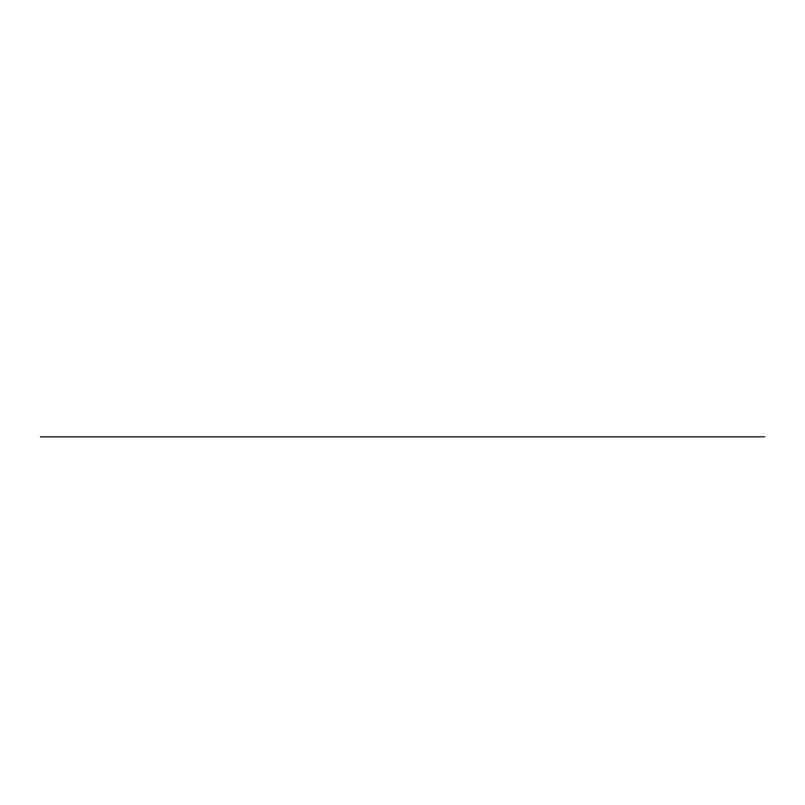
<?xml version="1.0" encoding="UTF-8"?>
<svg xmlns="http://www.w3.org/2000/svg" width="805" height="805" viewBox="0 0 805 805"><rect width="100%" height="100%" fill="white"/><g stroke="black" fill="none" stroke-linecap="round" stroke-linejoin="round"><path stroke-width="1.21" d="M40.25 436.853L764.75 436.853"/></g></svg>
